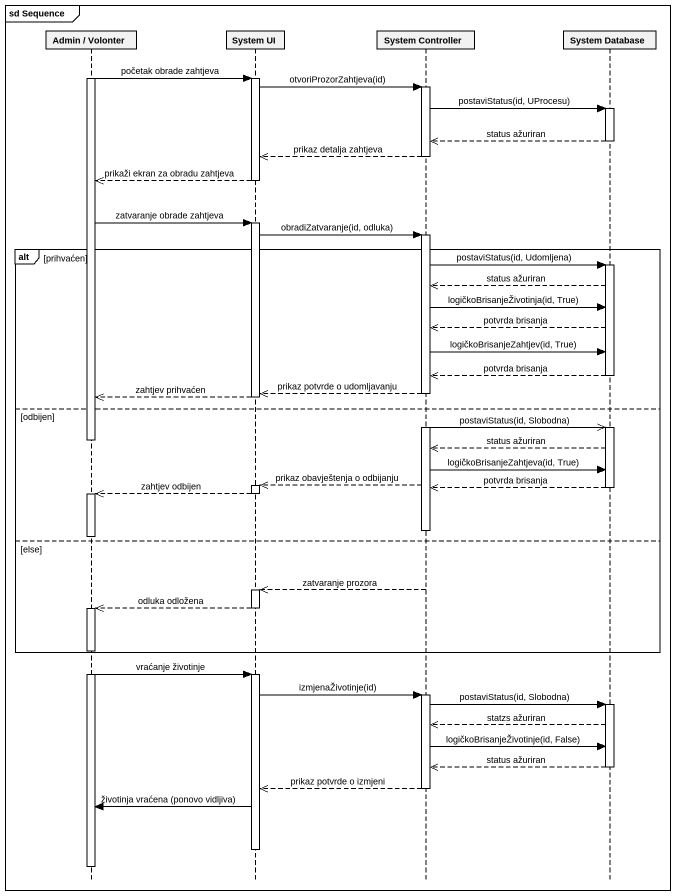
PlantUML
@startuml
mainframe sd Sequence
hide footbox
participant "Admin / Volonter" as Admin_Volonter
participant "System UI" as System_UI
participant "System Controller" as System_Controller
participant "System Database" as System_Database

activate Admin_Volonter
Admin_Volonter -> System_UI : početak obrade zahtjeva
activate System_UI
System_UI -> System_Controller : otvoriProzorZahtjeva(id)
activate System_Controller
System_Controller -> System_Database : postaviStatus(id, UProcesu)
activate System_Database
System_Database -->> System_Controller : status ažuriran
deactivate System_Database
System_Controller -->> System_UI : prikaz detalja zahtjeva
deactivate System_Controller
System_UI -->> Admin_Volonter : prikaži ekran za obradu zahtjeva
deactivate System_UI
Admin_Volonter -> System_UI : zatvaranje obrade zahtjeva
activate System_UI
System_UI -> System_Controller : obradiZatvaranje(id, odluka)
activate System_Controller
alt prihvaćen
  System_Controller -> System_Database : postaviStatus(id, Udomljena)
  activate System_Database
  System_Database -->> System_Controller : status ažuriran
  System_Controller -> System_Database : logičkoBrisanjeŽivotinja(id, True)
  System_Database -->> System_Controller : potvrda brisanja
  System_Controller -> System_Database : logičkoBrisanjeZahtjev(id, True)
  System_Database -->> System_Controller : potvrda brisanja
  deactivate System_Database
  System_Controller -->> System_UI : prikaz potvrde o udomljavanju
  deactivate System_Controller
  System_UI -->> Admin_Volonter : zahtjev prihvaćen
  deactivate System_UI
else odbijen
  activate System_Controller
  System_Controller ->> System_Database : postaviStatus(id, Slobodna)
  activate System_Database
  deactivate Admin_Volonter
  System_Database -->> System_Controller : status ažuriran
  System_Controller -> System_Database : logičkoBrisanjeZahtjeva(id, True)
  System_Controller -->> System_UI : prikaz obavještenja o odbijanju
  activate System_UI
  System_Database -->> System_Controller : potvrda brisanja
  deactivate System_Database
  System_UI -->> Admin_Volonter : zahtjev odbijen
  deactivate System_UI
  activate Admin_Volonter
  deactivate System_Controller
  deactivate Admin_Volonter
else else
  System_Controller -->> System_UI : zatvaranje prozora
  activate System_UI
  System_UI -->> Admin_Volonter : odluka odložena
  deactivate System_UI
  activate Admin_Volonter
end
Admin_Volonter -> System_UI : vraćanje životinje
activate System_UI
System_UI -> System_Controller : izmjenaŽivotinje(id)
activate System_Controller
System_Controller -> System_Database : postaviStatus(id, Slobodna)
activate System_Database
System_Database -->> System_Controller : statzs ažuriran
System_Controller -> System_Database : logičkoBrisanjeŽivotinje(id, False)
System_Database -->> System_Controller : status ažuriran
deactivate System_Database
System_Controller -->> System_UI : prikaz potvrde o izmjeni
deactivate System_Controller
System_UI -> Admin_Volonter : životinja vraćena (ponovo vidljiva)
deactivate System_UI
deactivate Admin_Volonter
@enduml
